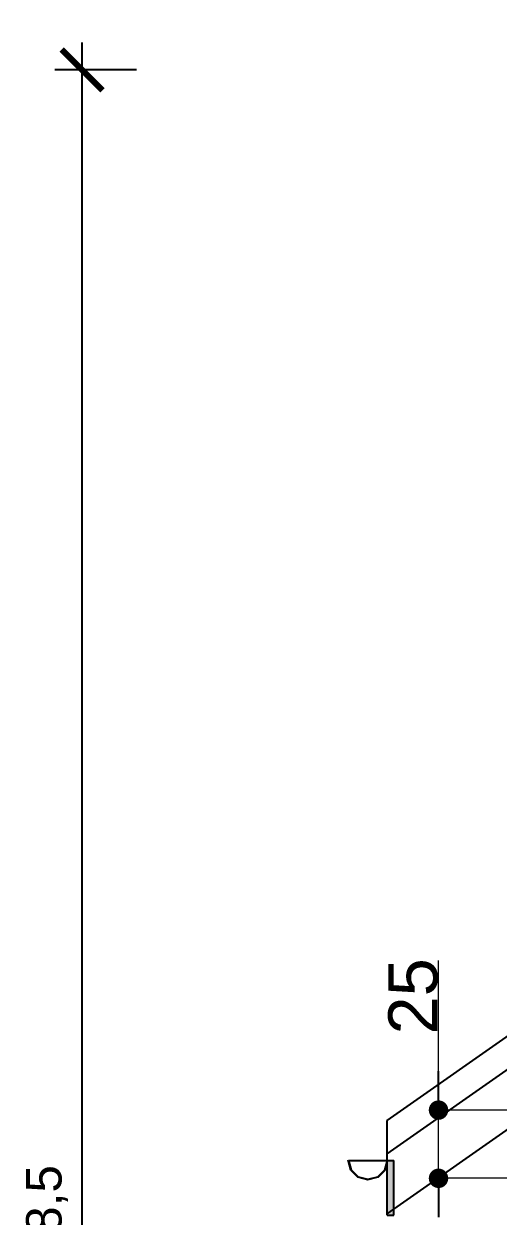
# Model space of a CAD drawing. Header units: millimetres. Extents: x 4647 to 73915, y -13612 to -8141.
# Drawn here: x 16800.5 to 16974.3, y -10722.4 to -10285.4 of the extents above; entities that cross this region are included whole.
import ezdxf

# ---------------------------------------------------------------- set-up
doc = ezdxf.new("R2010")
doc.units = ezdxf.units.MM
doc.layers.add('a_wymiary', color=250, linetype='Continuous', lineweight=9)
for name, color, linetype in [('Konstrukcja - Dach', 7, 'Continuous'), ('Wnętrze - Umeblowanie', 7, 'Continuous'), ('Wymiarowanie - Ogólne', 7, 'Continuous')]:
    doc.layers.add(name, color=color, linetype=linetype)
doc.styles.add('GENERATED_STYLE_3', font='arial.ttf')
doc.styles.get("Standard").update_dxf_attribs({"font": 'arial.ttf'})
doc.dimstyles.new('1-100', dxfattribs={"dimtxt": 13, "dimasz": 15, "dimexe": 10, "dimexo": 20, "dimgap": 5, "dimtad": 1, "dimdec": 1, "dimrnd": 0.5, "dimtxsty": 'Standard', "dimblk": 'ARCHTICK', "dimcen": 0.09, "dimdle": 10, "dimadec": 0, "dimazin": 0, "dimtfac": 1, "dimtdec": 1, "dimtofl": 0, "dimtmove": 0, "dimatfit": 3, "dimfxl": 10, "dimfxlon": 1, "dimtolj": 1, "dimtzin": 0, "dimarcsym": 0})

# ---------------------------------------------------------------- blocks, each defined once
blk = doc.blocks.new('ARROWHEAD_11')
at = {"linetype": 'Continuous'}
blk.add_line((0, 0), (-1, 0), dxfattribs=at)
at = {"linetype": 'Continuous', "const_width": 0.25, "flags": 128}
blk.add_lwpolyline([(-0.125, 0, 1), (0.125, 0, 1)], format="xyb", close=True, dxfattribs=at)
blk = doc.blocks.new('_ArchTick')
at = {"color": 0, "linetype": 'ByBlock', "const_width": 0.15}
blk.add_lwpolyline([(-0.5, -0.5), (0.5, 0.5)], dxfattribs=at)
blk = doc.blocks.new('*D805')
at = {"layer": 'a_wymiary', "color": 0, "lineweight": -2, "transparency": 16777216}
for p, q in [((16933.58, -10180.91), (16933.58, -10150.91)), ((18033.56, -10180.91), (18033.56, -10150.91)), ((16923.58, -10160.91), (18043.56, -10160.91))]:
    blk.add_line(p, q, dxfattribs=at)
at = {"layer": 'DEFPOINTS', "color": 0, "transparency": 16777216}
for p in [(18033.56, -10160.91), (16933.58, -10687.41), (18033.56, -10687.41)]:
    blk.add_point(p, dxfattribs=at)
at = {"layer": 'a_wymiary', "color": 0, "lineweight": -2, "transparency": 16777216, "xscale": 15, "yscale": 15, "zscale": 15, "rotation": 180}
blk.add_blockref('_ArchTick', (16933.58, -10160.91), dxfattribs=at)
at = {"layer": 'a_wymiary', "color": 0, "lineweight": -2, "transparency": 16777216, "xscale": 15, "yscale": 15, "zscale": 15}
blk.add_blockref('_ArchTick', (18033.56, -10160.91), dxfattribs=at)
at = {"layer": 'a_wymiary', "color": 0, "transparency": 16777216, "insert": (17483.57, -10149.28), "char_height": 13, "attachment_point": 5}
blk.add_mtext('\\A1;1100', dxfattribs=at)
blk = doc.blocks.new('*D814')
at = {"layer": 'a_wymiary', "color": 0, "lineweight": -2, "transparency": 16777216}
for p, q in [((16821.81, -11160.57), (16821.81, -10292.3)), ((16841.81, -10302.3), (16811.81, -10302.3)), ((16841.81, -11150.57), (16811.81, -11150.57))]:
    blk.add_line(p, q, dxfattribs=at)
at = {"layer": 'DEFPOINTS', "color": 0, "transparency": 16777216}
for p in [(16821.81, -10302.3), (17483.57, -10302.3), (16979.42, -11150.57)]:
    blk.add_point(p, dxfattribs=at)
at = {"layer": 'a_wymiary', "color": 0, "lineweight": -2, "transparency": 16777216, "xscale": 15, "yscale": 15, "zscale": 15}
for p, rotation in [((16821.81, -10302.3), 90), ((16821.81, -11150.57), 270)]:
    blk.add_blockref('_ArchTick', p, dxfattribs=dict(at, rotation=rotation))
at = {"layer": 'a_wymiary', "color": 0, "transparency": 16777216, "insert": (16809, -10726.43), "char_height": 13, "attachment_point": 5, "rotation": 90}
blk.add_mtext('\\A1;848,5', dxfattribs=at)

msp = doc.modelspace()

# ---------------------------------------------------------------- hatches: boundary and pattern name
at = {"layer": 'Konstrukcja - Dach', "linetype": 'Continuous', "lineweight": 0}
msp.add_hatch(color=46, dxfattribs=at).paths.add_polyline_path([(16936.08, -10722.06), (16936.08, -10702.06), (16933.58, -10702.06), (16933.58, -10722.06)], flags=0)

# ---------------------------------------------------------------- linework, layer by layer
for p, q in [((16919.58, -10702.06), (16926.58, -10702.06)), ((16920.52, -10705.56), (16919.58, -10702.06)), ((16926.58, -10702.06), (16933.58, -10702.06)), ((16933.58, -10702.06), (16932.64, -10705.56)), ((16923.08, -10708.12), (16920.52, -10705.56)), ((16932.64, -10705.56), (16930.08, -10708.12)), ((16926.58, -10709.06), (16923.08, -10708.12)), ((16930.08, -10708.12), (16926.58, -10709.06))]:
    msp.add_line(p, q)
at = {"layer": 'Konstrukcja - Dach'}
for p, q in [((16933.58, -10687.41), (17483.57, -10302.3)), ((16933.58, -10699.61), (17483.57, -10314.51)), ((16933.58, -10699.61), (17483.57, -10314.51)), ((16933.58, -10721.59), (17483.57, -10336.48)), ((16933.58, -10693.51), (16933.58, -10687.41)), ((16933.58, -10696.56), (16933.58, -10693.51)), ((16933.58, -10699.61), (16933.58, -10696.56)), ((16933.58, -10703.28), (16933.58, -10699.61)), ((16933.58, -10721.59), (16933.58, -10703.28))]:
    msp.add_line(p, q, dxfattribs=at)
at = {"layer": 'Konstrukcja - Dach', "color": 171, "lineweight": 25}
for p, q in [((16933.58, -10702.06), (16936.08, -10702.06)), ((16933.58, -10722.06), (16933.58, -10702.06)), ((16936.08, -10722.06), (16936.08, -10702.06)), ((16933.58, -10722.06), (16936.08, -10722.06))]:
    msp.add_line(p, q, dxfattribs=at)
at = {"layer": 'Wnętrze - Umeblowanie', "color": 102, "lineweight": 20}
for p, q in [((16920.17, -10705.56), (16919.18, -10701.86)), ((16926.58, -10702.06), (16919.58, -10702.06)), ((16920.52, -10705.56), (16919.58, -10702.06)), ((16920.52, -10705.56), (16919.58, -10702.06)), ((16933.58, -10702.06), (16926.58, -10702.06)), ((16933.58, -10702.06), (16932.64, -10705.56)), ((16933.58, -10702.06), (16932.64, -10705.56)), ((16922.88, -10708.26), (16920.17, -10705.56)), ((16923.08, -10708.12), (16920.52, -10705.56)), ((16923.08, -10708.12), (16920.52, -10705.56)), ((16932.64, -10705.56), (16930.08, -10708.12)), ((16932.64, -10705.56), (16930.08, -10708.12)), ((16932.99, -10705.56), (16930.28, -10708.26)), ((16933.58, -10703.35), (16932.99, -10705.56)), ((16926.58, -10709.26), (16922.88, -10708.26)), ((16926.58, -10709.06), (16923.08, -10708.12)), ((16926.58, -10709.06), (16923.08, -10708.12)), ((16930.08, -10708.12), (16926.58, -10709.06)), ((16930.08, -10708.12), (16926.58, -10709.06)), ((16930.28, -10708.26), (16926.58, -10709.26))]:
    msp.add_line(p, q, dxfattribs=at)
at = {"layer": 'Wymiarowanie - Ogólne', "color": 151, "lineweight": 20}
for p, q in [((16952.46, -10669.32), (16952.46, -10628.7)), ((17023.56, -10683.57), (16952.28, -10683.57)), ((16952.46, -10708.57), (16952.46, -10683.57)), ((17023.56, -10708.57), (16952.28, -10708.57)), ((17023.56, -10708.57), (16952.28, -10708.57))]:
    msp.add_line(p, q, dxfattribs=at)

# ---------------------------------------------------------------- block references
at = {"layer": 'Wymiarowanie - Ogólne', "color": 151, "lineweight": 20, "xscale": 14.25, "yscale": 14.25, "zscale": 14.25}
for p, rotation in [((16952.46, -10683.57), 270), ((16952.46, -10708.57), 90), ((16952.46, -10708.57), 90)]:
    msp.add_blockref('ARROWHEAD_11', p, dxfattribs=dict(at, rotation=rotation))

# ---------------------------------------------------------------- texts
at = {"layer": 'Wymiarowanie - Ogólne', "color": 8, "lineweight": 20, "insert": (16943.17, -10641.88), "char_height": 18, "attachment_point": 5, "rotation": 90, "style": 'GENERATED_STYLE_3'}
msp.add_mtext('\\A1;25', dxfattribs=at)

# ---------------------------------------------------------------- dimensions: what is measured, and where the dimension line sits
at = {"layer": 'a_wymiary'}
dim = msp.add_linear_dim(base=(18033.56, -10160.91), p1=(16933.58, -10687.41), p2=(18033.56, -10687.41), dimstyle='1-100', override={"dimfxl": 20}, dxfattribs=at)
dim.commit()
dim.dimension.update_dxf_attribs({"geometry": '*D805', "text_midpoint": (17483.57, -10149.28)})
dim = msp.add_linear_dim(base=(16821.81, -10302.3), p1=(16979.42, -11150.57), p2=(17483.57, -10302.3), angle=90, dimstyle='1-100', override={"dimfxl": 20}, dxfattribs=at)
dim.commit()
dim.dimension.update_dxf_attribs({"geometry": '*D814', "text_midpoint": (16809, -10726.43)})

doc.saveas('drawing.dxf')
